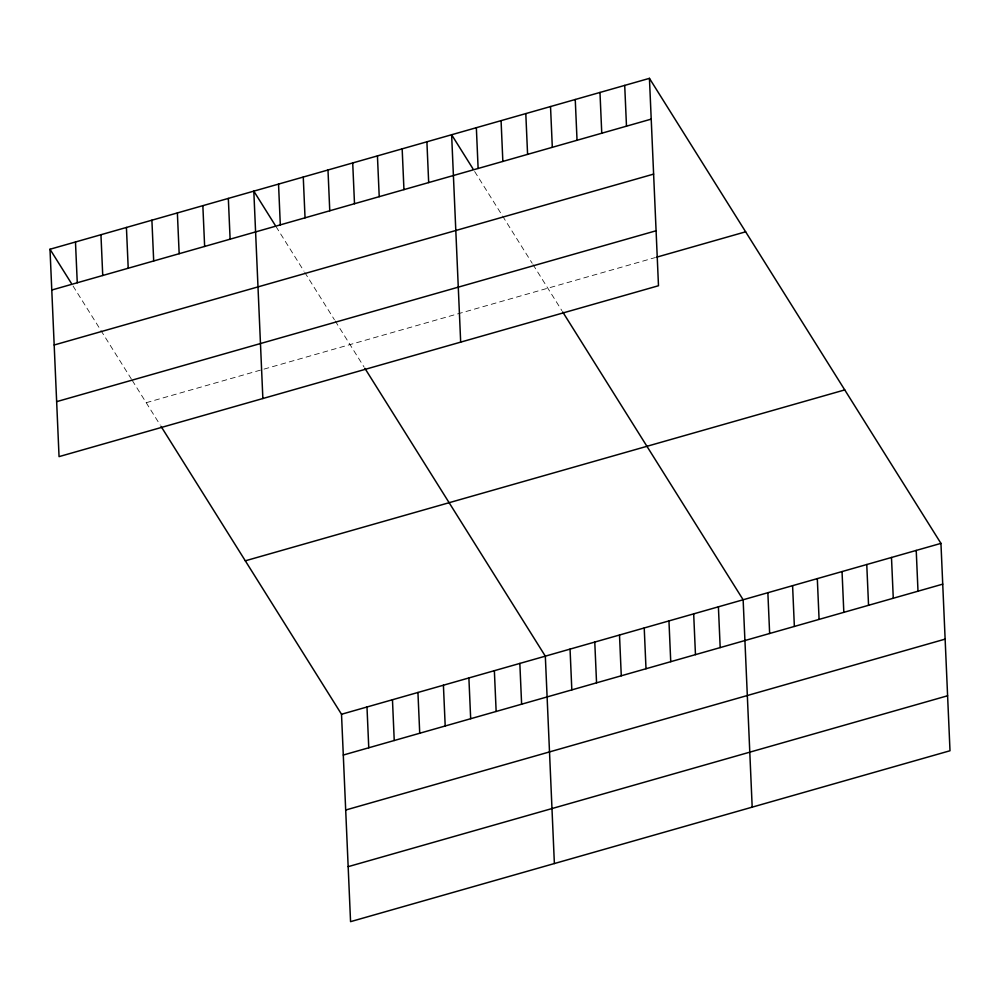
<?xml version="1.0" encoding="UTF-8"?>
<svg xmlns="http://www.w3.org/2000/svg" width="1000" height="1000" viewBox="0 0 1000 1000"><rect width="100%" height="100%" fill="white"/><g stroke="black" fill="none" stroke-linecap="round" stroke-linejoin="round"><path stroke-width="0.75" stroke-dasharray="5 3.75" d="M146.2 402.7L655.45 257.512M474.637 171.475L501.775 214.75M502.6 216.062L532.2 263.288M533.025 264.6L561.862 310.6M276.012 226.55L303.962 271.15M304.788 272.462L334.387 319.675M335.213 320.988L364.05 367M73.025 285.975L131.4 379.1M132.225 380.4L160.238 425.1"/><path stroke-width="1.5" d="M649.438 78.35L658.487 285.738L59.05 456.625L50 249.25L649.438 78.35L940.95 543.375L950 750.75L350.562 921.65L341.512 714.262L161.062 426.413M51.775 290.025L651.213 119.125M54.175 345L653.612 174.112M56.65 401.65L656.087 230.763M656.912 257.1L745.638 231.812M245.312 560.812L844.75 389.913M341.512 714.262L940.95 543.375M343.288 755.037L942.725 584.15M345.688 810.025L945.125 639.125M348.162 866.663L947.6 695.775M473 168.85L451.625 134.75L460.675 342.137M562.688 311.925L743.138 599.763L752.188 807.15M275.188 225.25L253.812 191.137L262.863 398.525M364.875 368.312L545.325 656.162L554.375 863.538M50 249.25L71.375 283.35M916.225 550.425L918 591.2M891.488 557.463L893.275 598.25M866.762 564.513L868.55 605.288M842.038 571.562L843.825 612.337M817.312 578.612L819.087 619.388M792.588 585.662L794.362 626.438M767.862 592.712L769.638 633.488M718.4 606.812L720.188 647.588M693.675 613.862L695.462 654.638M668.95 620.913L670.738 661.688M624.712 85.4L626.487 126.175M644.225 627.962L646 668.737M599.975 92.45L601.763 133.225M619.5 635.013L621.275 675.788M575.25 99.5L577.038 140.275M594.775 642.062L596.55 682.837M550.525 106.55L552.312 147.325M570.05 649.112L571.825 689.887M525.8 113.6L527.587 154.375M501.075 120.65L502.85 161.425M519.837 663.425L521.625 704.2M476.35 127.7L478.125 168.475M494.363 670.688L496.15 711.462M468.888 677.95L470.675 718.725M426.9 141.8L428.675 182.575M443.413 685.212L445.2 725.987M402.163 148.85L403.95 189.625M417.938 692.475L419.725 733.25M377.438 155.9L379.225 196.675M392.463 699.737L394.237 740.512M352.713 162.95L354.5 203.725M366.987 707L368.762 747.775M327.987 170L329.762 210.775M303.263 177.05L305.038 217.825M278.538 184.1L280.312 224.875M228.337 198.412L230.113 239.188M202.85 205.675L204.638 246.45M177.375 212.938L179.163 253.713M151.9 220.2L153.688 260.975M126.425 227.463L128.212 268.238M100.95 234.725L102.737 275.5M75.475 241.988L77.263 282.762"/></g></svg>
